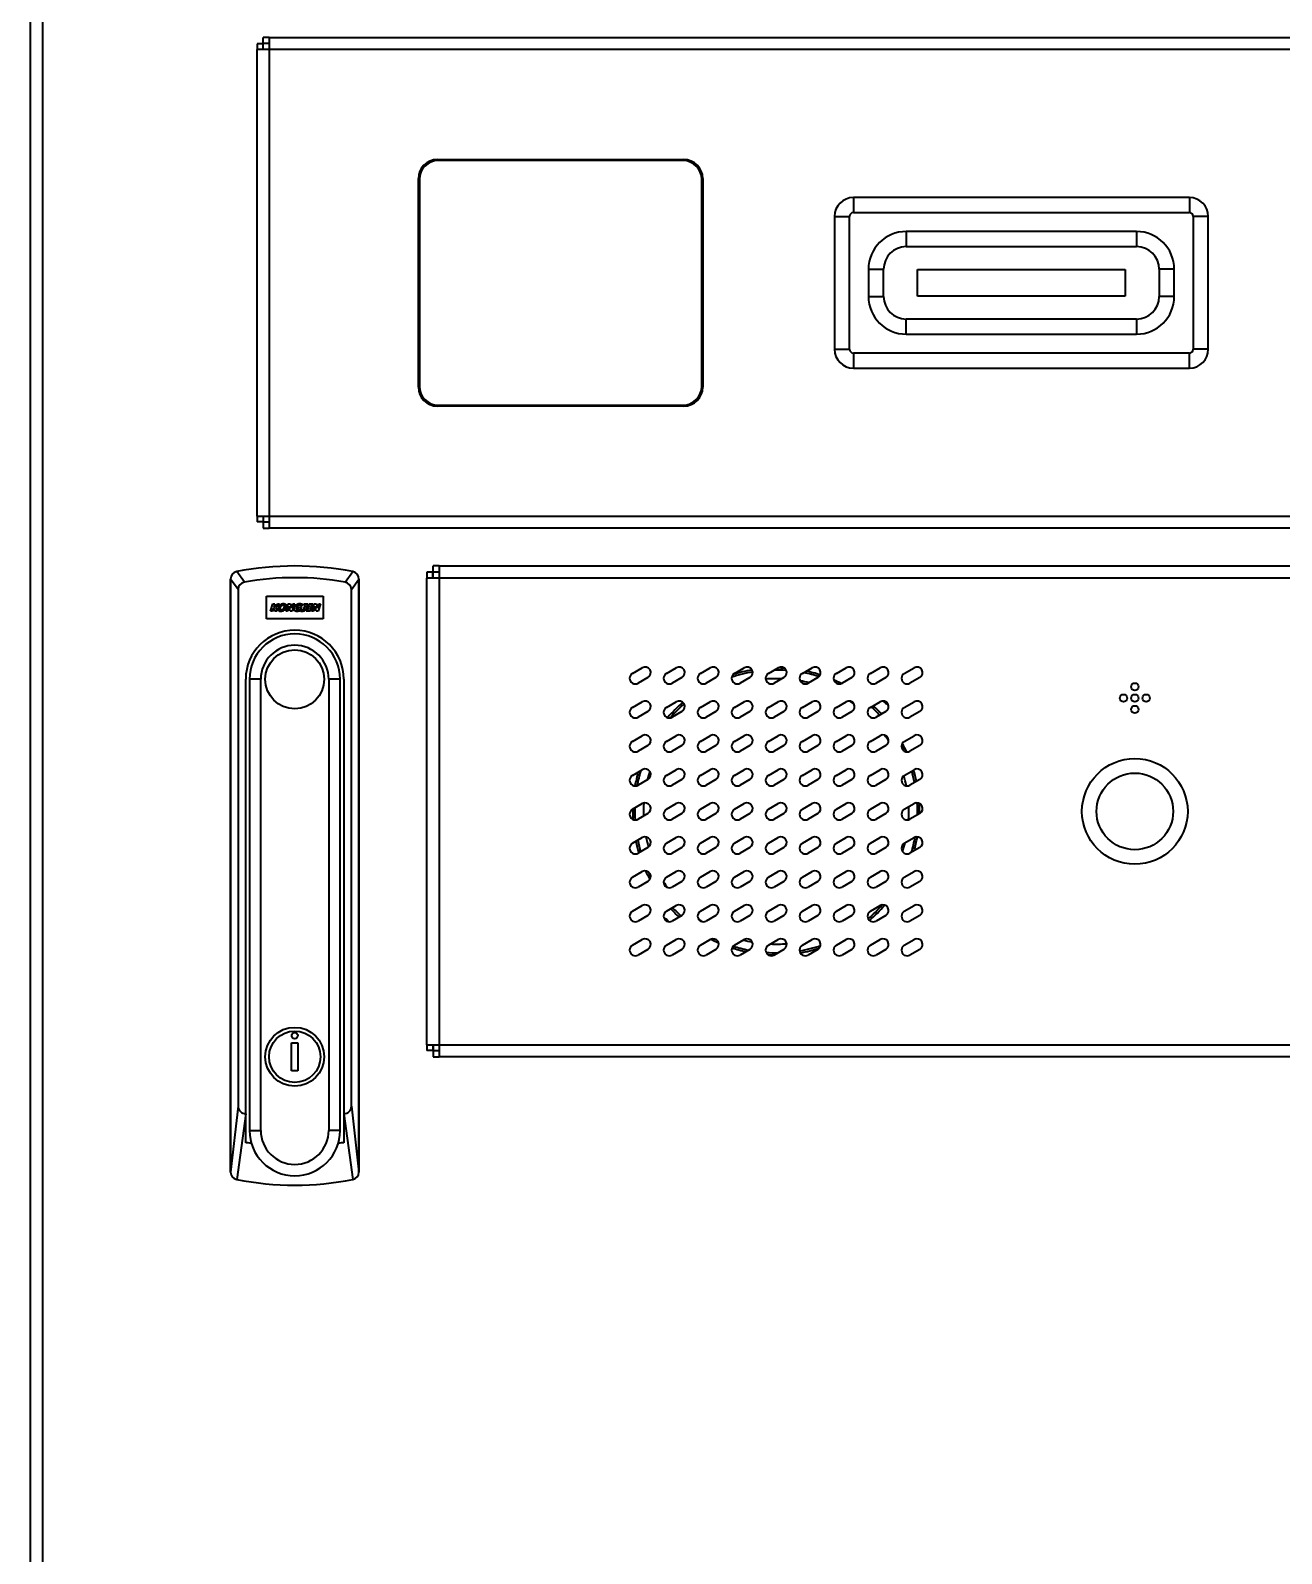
# Model space of a CAD drawing. Header units: millimetres. Extents: x 29838256 to 30236675, y -914750 to -833241.
# Drawn here: x 29876499 to 29878016, y -844442 to -842596 of the extents above; entities that cross this region are included whole.
import ezdxf

# ---------------------------------------------------------------- set-up
doc = ezdxf.new("R2010")
doc.units = ezdxf.units.MM
doc.header["$LTSCALE"] = 600
doc.header["$MEASUREMENT"] = 0
doc.layers.get('0').update_dxf_attribs({"linetype": 'CONTINUOUS'})
doc.layers.add('외형선(ISO)', color=7, linetype='CONTINUOUS', lineweight=35)
doc.layers.add('좁은 외형선(ISO)', color=7, linetype='CONTINUOUS', lineweight=35)

# ---------------------------------------------------------------- blocks, each defined once
blk = doc.blocks.new('사전무인정산장비')
at = {"layer": '외형선(ISO)'}
for p, q in [((3353.26, 1689.49), (3353.26, 2878.09)), ((3416.46, 2481.29), (3414.93, 2481.29)), ((3414.93, 2479.69), (3414.93, 2481.29)), ((3416.46, 2481.29), (3416.46, 2478.09)), ((3416.46, 2481.29), (3830.06, 2481.29)), ((3413.26, 2479.62), (3413.26, 2478.09)), ((3414.86, 2479.62), (3413.26, 2479.62)), ((3416.46, 2478.09), (3413.26, 2478.09)), ((3413.26, 2354.49), (3413.26, 2478.09)), ((3414.86, 2478.09), (3414.86, 2479.62)), ((3416.46, 2479.69), (3414.93, 2479.69)), ((3414.93, 2478.09), (3414.93, 2479.69)), ((3461.01, 2448.94), (3526.31, 2448.94)), ((3526.06, 2448.69), (3461.26, 2448.69)), ((3456.01, 2388.64), (3456.01, 2443.94)), ((3456.26, 2443.69), (3456.26, 2388.89)), ((3531.06, 2388.89), (3531.06, 2443.69)), ((3531.31, 2443.94), (3531.31, 2388.64)), ((3660.21, 2438.89), (3571.21, 2438.89)), ((3566.21, 2433.89), (3566.21, 2398.69)), ((3570.21, 2398.69), (3570.21, 2433.89)), ((3571.21, 2434.89), (3660.21, 2434.89)), ((3661.21, 2433.89), (3661.21, 2398.69)), ((3665.21, 2398.69), (3665.21, 2433.89)), ((3646.21, 2429.89), (3585.21, 2429.89)), ((3585.21, 2425.89), (3646.21, 2425.89)), ((3575.21, 2419.89), (3575.21, 2412.69)), ((3579.21, 2412.69), (3579.21, 2419.89)), ((3588.21, 2412.79), (3588.21, 2419.79)), ((3588.21, 2419.79), (3643.21, 2419.79)), ((3643.21, 2419.79), (3643.21, 2412.79)), ((3652.21, 2419.89), (3652.21, 2412.69)), ((3656.21, 2412.69), (3656.21, 2419.89)), ((3643.21, 2412.79), (3588.21, 2412.79)), ((3646.21, 2406.69), (3585.21, 2406.69)), ((3585.21, 2402.69), (3646.21, 2402.69)), ((3660.21, 2397.69), (3571.21, 2397.69)), ((3571.21, 2393.69), (3660.21, 2393.69)), ((3526.31, 2383.64), (3461.01, 2383.64)), ((3461.26, 2383.89), (3526.06, 2383.89)), ((3413.26, 2354.49), (3413.26, 2352.96)), ((3413.26, 2354.49), (3416.46, 2354.49)), ((3414.86, 2352.96), (3413.26, 2352.96)), ((3414.86, 2354.49), (3414.86, 2352.96)), ((3414.93, 2354.49), (3414.93, 2352.89)), ((3416.46, 2352.89), (3414.93, 2352.89)), ((3414.93, 2352.89), (3414.93, 2351.29)), ((3416.46, 2354.49), (3416.46, 2351.29)), ((3414.93, 2351.29), (3416.46, 2351.29)), ((3830.06, 2351.29), (3416.46, 2351.29)), ((3461.46, 2341.29), (3459.93, 2341.29)), ((3459.93, 2339.69), (3459.93, 2341.29)), ((3461.46, 2341.29), (3461.46, 2338.09)), ((3461.46, 2341.29), (3830.06, 2341.29)), ((3406.26, 2180.75), (3406.26, 2337.84)), ((3406.26, 2337.84), (3406.26, 2180.75)), ((3440.26, 2337.84), (3440.26, 2180.75)), ((3440.26, 2180.75), (3440.26, 2337.84)), ((3458.26, 2339.62), (3458.26, 2338.09)), ((3459.86, 2339.62), (3458.26, 2339.62)), ((3461.46, 2338.09), (3458.26, 2338.09)), ((3458.26, 2214.49), (3458.26, 2338.09)), ((3459.86, 2338.09), (3459.86, 2339.62)), ((3461.46, 2339.69), (3459.93, 2339.69)), ((3459.93, 2338.09), (3459.93, 2339.69)), ((3408.26, 2335.05), (3408.26, 2198.19)), ((3415.76, 2327.29), (3415.76, 2333.29)), ((3415.76, 2333.29), (3430.76, 2333.29)), ((3430.76, 2333.29), (3430.76, 2327.29)), ((3438.26, 2198.19), (3438.26, 2335.05)), ((3416.81, 2329.29), (3417.49, 2331.29)), ((3417.32, 2329.29), (3416.81, 2329.29)), ((3417.55, 2329.97), (3417.32, 2329.29)), ((3417.49, 2331.29), (3418, 2331.29)), ((3417.69, 2330.1), (3417.55, 2329.97)), ((3417.69, 2330.4), (3418.64, 2331.29)), ((3418, 2331.29), (3417.69, 2330.4)), ((3417.96, 2329.29), (3417.69, 2330.1)), ((3418.57, 2329.29), (3417.96, 2329.29)), ((3419.22, 2331.29), (3418.19, 2330.36)), ((3418.19, 2330.36), (3418.57, 2329.29)), ((3418.64, 2331.29), (3419.22, 2331.29)), ((3420.85, 2329.29), (3421.53, 2331.29)), ((3421.31, 2329.29), (3420.85, 2329.29)), ((3421.78, 2330.69), (3421.31, 2329.29)), ((3421.53, 2331.29), (3422.14, 2331.29)), ((3422.08, 2329.29), (3421.78, 2330.69)), ((3422.56, 2329.29), (3422.08, 2329.29)), ((3422.14, 2331.29), (3422.39, 2330.15)), ((3422.39, 2330.15), (3422.78, 2331.29)), ((3423.24, 2331.29), (3422.56, 2329.29)), ((3422.78, 2331.29), (3423.24, 2331.29)), ((3424.01, 2330.02), (3424.14, 2330.39)), ((3424.4, 2330.02), (3424.01, 2330.02)), ((3424.14, 2330.39), (3425.01, 2330.39)), ((3424.26, 2329.62), (3424.4, 2330.02)), ((3425.01, 2330.39), (3424.68, 2329.41)), ((3424.82, 2329.3), (3424.96, 2329.7)), ((3424.96, 2329.7), (3425, 2329.7)), ((3425.1, 2330.68), (3425.06, 2330.68)), ((3425.26, 2331.15), (3425.1, 2330.68)), ((3425.6, 2330.93), (3425.72, 2331.29)), ((3426.06, 2330.93), (3425.6, 2330.93)), ((3425.72, 2331.29), (3426.68, 2331.29)), ((3425.79, 2330.13), (3426.06, 2330.93)), ((3426.68, 2331.29), (3426.2, 2329.88)), ((3426.31, 2329.29), (3426.43, 2329.64)), ((3427.39, 2329.29), (3426.31, 2329.29)), ((3426.43, 2329.64), (3426.72, 2329.64)), ((3426.72, 2329.64), (3427.16, 2330.94)), ((3426.87, 2330.94), (3426.99, 2331.29)), ((3427.16, 2330.94), (3426.87, 2330.94)), ((3426.99, 2331.29), (3428.07, 2331.29)), ((3427.66, 2330.94), (3427.22, 2329.64)), ((3427.22, 2329.64), (3427.51, 2329.64)), ((3427.51, 2329.64), (3427.39, 2329.29)), ((3427.95, 2330.94), (3427.66, 2330.94)), ((3427.72, 2329.29), (3428.4, 2331.29)), ((3428.18, 2329.29), (3427.72, 2329.29)), ((3428.07, 2331.29), (3427.95, 2330.94)), ((3428.65, 2330.69), (3428.18, 2329.29)), ((3428.4, 2331.29), (3429.02, 2331.29)), ((3428.95, 2329.29), (3428.65, 2330.69)), ((3429.44, 2329.29), (3428.95, 2329.29)), ((3429.02, 2331.29), (3429.27, 2330.15)), ((3429.27, 2330.15), (3429.66, 2331.29)), ((3430.11, 2331.29), (3429.44, 2329.29)), ((3429.66, 2331.29), (3430.11, 2331.29)), ((3430.76, 2327.29), (3415.76, 2327.29)), ((3512.71, 2312.84), (3515.31, 2314.34)), ((3516.81, 2311.74), (3514.21, 2310.24)), ((3521.71, 2312.84), (3524.31, 2314.34)), ((3525.81, 2311.74), (3523.21, 2310.24)), ((3530.71, 2312.84), (3533.31, 2314.34)), ((3534.81, 2311.74), (3532.21, 2310.24)), ((3539.71, 2312.84), (3542.31, 2314.34)), ((3543.81, 2311.74), (3541.21, 2310.24)), ((3548.71, 2312.84), (3551.31, 2314.34)), ((3552.81, 2311.74), (3550.21, 2310.24)), ((3557.71, 2312.84), (3560.31, 2314.34)), ((3561.81, 2311.74), (3559.21, 2310.24)), ((3566.71, 2312.84), (3569.31, 2314.34)), ((3570.81, 2311.74), (3568.21, 2310.24)), ((3575.71, 2312.84), (3578.31, 2314.34)), ((3579.81, 2311.74), (3577.21, 2310.24)), ((3584.71, 2312.84), (3587.31, 2314.34)), ((3588.81, 2311.74), (3586.21, 2310.24)), ((3410.26, 2196.19), (3410.26, 2311.29)), ((3411.26, 2311.29), (3411.26, 2191.79)), ((3435.26, 2191.79), (3435.26, 2311.29)), ((3436.26, 2311.29), (3436.26, 2196.19)), ((3512.71, 2303.84), (3515.31, 2305.34)), ((3521.71, 2303.84), (3524.31, 2305.34)), ((3530.71, 2303.84), (3533.31, 2305.34)), ((3539.71, 2303.84), (3542.31, 2305.34)), ((3548.71, 2303.84), (3551.31, 2305.34)), ((3557.71, 2303.84), (3560.31, 2305.34)), ((3566.71, 2303.84), (3569.31, 2305.34)), ((3575.71, 2303.84), (3578.31, 2305.34)), ((3584.71, 2303.84), (3587.31, 2305.34)), ((3516.81, 2302.74), (3514.21, 2301.24)), ((3525.81, 2302.74), (3523.21, 2301.24)), ((3534.81, 2302.74), (3532.21, 2301.24)), ((3543.81, 2302.74), (3541.21, 2301.24)), ((3552.81, 2302.74), (3550.21, 2301.24)), ((3561.81, 2302.74), (3559.21, 2301.24)), ((3570.81, 2302.74), (3568.21, 2301.24)), ((3579.81, 2302.74), (3577.21, 2301.24)), ((3588.81, 2302.74), (3586.21, 2301.24)), ((3512.71, 2294.84), (3515.31, 2296.34)), ((3521.71, 2294.84), (3524.31, 2296.34)), ((3530.71, 2294.84), (3533.31, 2296.34)), ((3539.71, 2294.84), (3542.31, 2296.34)), ((3548.71, 2294.84), (3551.31, 2296.34)), ((3557.71, 2294.84), (3560.31, 2296.34)), ((3566.71, 2294.84), (3569.31, 2296.34)), ((3575.71, 2294.84), (3578.31, 2296.34)), ((3584.71, 2294.84), (3587.31, 2296.34)), ((3516.81, 2293.74), (3514.21, 2292.24)), ((3525.81, 2293.74), (3523.21, 2292.24)), ((3534.81, 2293.74), (3532.21, 2292.24)), ((3543.81, 2293.74), (3541.21, 2292.24)), ((3552.81, 2293.74), (3550.21, 2292.24)), ((3561.81, 2293.74), (3559.21, 2292.24)), ((3570.81, 2293.74), (3568.21, 2292.24)), ((3579.81, 2293.74), (3577.21, 2292.24)), ((3588.81, 2293.74), (3586.21, 2292.24)), ((3512.71, 2285.84), (3515.31, 2287.34)), ((3516.81, 2284.74), (3514.21, 2283.24)), ((3521.71, 2285.84), (3524.31, 2287.34)), ((3525.81, 2284.74), (3523.21, 2283.24)), ((3530.71, 2285.84), (3533.31, 2287.34)), ((3534.81, 2284.74), (3532.21, 2283.24)), ((3539.71, 2285.84), (3542.31, 2287.34)), ((3543.81, 2284.74), (3541.21, 2283.24)), ((3548.71, 2285.84), (3551.31, 2287.34)), ((3552.81, 2284.74), (3550.21, 2283.24)), ((3557.71, 2285.84), (3560.31, 2287.34)), ((3561.81, 2284.74), (3559.21, 2283.24)), ((3566.71, 2285.84), (3569.31, 2287.34)), ((3570.81, 2284.74), (3568.21, 2283.24)), ((3575.71, 2285.84), (3578.31, 2287.34)), ((3579.81, 2284.74), (3577.21, 2283.24)), ((3584.71, 2285.84), (3587.31, 2287.34)), ((3588.81, 2284.74), (3586.21, 2283.24)), ((3512.71, 2276.84), (3515.31, 2278.34)), ((3516.81, 2275.74), (3514.21, 2274.24)), ((3521.71, 2276.84), (3524.31, 2278.34)), ((3525.81, 2275.74), (3523.21, 2274.24)), ((3530.71, 2276.84), (3533.31, 2278.34)), ((3534.81, 2275.74), (3532.21, 2274.24)), ((3539.71, 2276.84), (3542.31, 2278.34)), ((3543.81, 2275.74), (3541.21, 2274.24)), ((3548.71, 2276.84), (3551.31, 2278.34)), ((3552.81, 2275.74), (3550.21, 2274.24)), ((3557.71, 2276.84), (3560.31, 2278.34)), ((3561.81, 2275.74), (3559.21, 2274.24)), ((3566.71, 2276.84), (3569.31, 2278.34)), ((3570.81, 2275.74), (3568.21, 2274.24)), ((3575.71, 2276.84), (3578.31, 2278.34)), ((3579.81, 2275.74), (3577.21, 2274.24)), ((3584.71, 2276.84), (3587.31, 2278.34)), ((3588.81, 2275.74), (3586.21, 2274.24)), ((3512.71, 2267.84), (3515.31, 2269.34)), ((3521.71, 2267.84), (3524.31, 2269.34)), ((3530.71, 2267.84), (3533.31, 2269.34)), ((3539.71, 2267.84), (3542.31, 2269.34)), ((3548.71, 2267.84), (3551.31, 2269.34)), ((3557.71, 2267.84), (3560.31, 2269.34)), ((3566.71, 2267.84), (3569.31, 2269.34)), ((3575.71, 2267.84), (3578.31, 2269.34)), ((3584.71, 2267.84), (3587.31, 2269.34)), ((3516.81, 2266.74), (3514.21, 2265.24)), ((3525.81, 2266.74), (3523.21, 2265.24)), ((3534.81, 2266.74), (3532.21, 2265.24)), ((3543.81, 2266.74), (3541.21, 2265.24)), ((3552.81, 2266.74), (3550.21, 2265.24)), ((3561.81, 2266.74), (3559.21, 2265.24)), ((3570.81, 2266.74), (3568.21, 2265.24)), ((3579.81, 2266.74), (3577.21, 2265.24)), ((3588.81, 2266.74), (3586.21, 2265.24)), ((3512.71, 2258.84), (3515.31, 2260.34)), ((3521.71, 2258.84), (3524.31, 2260.34)), ((3530.71, 2258.84), (3533.31, 2260.34)), ((3539.71, 2258.84), (3542.31, 2260.34)), ((3548.71, 2258.84), (3551.31, 2260.34)), ((3557.71, 2258.84), (3560.31, 2260.34)), ((3566.71, 2258.84), (3569.31, 2260.34)), ((3575.71, 2258.84), (3578.31, 2260.34)), ((3584.71, 2258.84), (3587.31, 2260.34)), ((3516.81, 2257.74), (3514.21, 2256.24)), ((3525.81, 2257.74), (3523.21, 2256.24)), ((3534.81, 2257.74), (3532.21, 2256.24)), ((3543.81, 2257.74), (3541.21, 2256.24)), ((3552.81, 2257.74), (3550.21, 2256.24)), ((3561.81, 2257.74), (3559.21, 2256.24)), ((3570.81, 2257.74), (3568.21, 2256.24)), ((3579.81, 2257.74), (3577.21, 2256.24)), ((3588.81, 2257.74), (3586.21, 2256.24)), ((3512.71, 2249.84), (3515.31, 2251.34)), ((3521.71, 2249.84), (3524.31, 2251.34)), ((3530.71, 2249.84), (3533.31, 2251.34)), ((3539.71, 2249.84), (3542.31, 2251.34)), ((3548.71, 2249.84), (3551.31, 2251.34)), ((3557.71, 2249.84), (3560.31, 2251.34)), ((3566.71, 2249.84), (3569.31, 2251.34)), ((3575.71, 2249.84), (3578.31, 2251.34)), ((3584.71, 2249.84), (3587.31, 2251.34)), ((3516.81, 2248.74), (3514.21, 2247.24)), ((3525.81, 2248.74), (3523.21, 2247.24)), ((3534.81, 2248.74), (3532.21, 2247.24)), ((3543.81, 2248.74), (3541.21, 2247.24)), ((3552.81, 2248.74), (3550.21, 2247.24)), ((3561.81, 2248.74), (3559.21, 2247.24)), ((3570.81, 2248.74), (3568.21, 2247.24)), ((3579.81, 2248.74), (3577.21, 2247.24)), ((3588.81, 2248.74), (3586.21, 2247.24)), ((3512.71, 2240.84), (3515.31, 2242.34)), ((3516.81, 2239.74), (3514.21, 2238.24)), ((3521.71, 2240.84), (3524.31, 2242.34)), ((3525.81, 2239.74), (3523.21, 2238.24)), ((3530.71, 2240.84), (3533.31, 2242.34)), ((3534.81, 2239.74), (3532.21, 2238.24)), ((3539.71, 2240.84), (3542.31, 2242.34)), ((3543.81, 2239.74), (3541.21, 2238.24)), ((3548.71, 2240.84), (3551.31, 2242.34)), ((3552.81, 2239.74), (3550.21, 2238.24)), ((3557.71, 2240.84), (3560.31, 2242.34)), ((3561.81, 2239.74), (3559.21, 2238.24)), ((3566.71, 2240.84), (3569.31, 2242.34)), ((3570.81, 2239.74), (3568.21, 2238.24)), ((3575.71, 2240.84), (3578.31, 2242.34)), ((3579.81, 2239.74), (3577.21, 2238.24)), ((3584.71, 2240.84), (3587.31, 2242.34)), ((3588.81, 2239.74), (3586.21, 2238.24)), ((3422.41, 2207.59), (3422.41, 2214.99)), ((3422.41, 2214.99), (3424.11, 2214.99)), ((3424.11, 2214.99), (3424.11, 2207.59)), ((3458.26, 2214.49), (3458.26, 2212.96)), ((3458.26, 2214.49), (3461.46, 2214.49)), ((3459.86, 2212.96), (3458.26, 2212.96)), ((3459.86, 2214.49), (3459.86, 2212.96)), ((3459.93, 2214.49), (3459.93, 2212.89)), ((3461.46, 2212.89), (3459.93, 2212.89)), ((3459.93, 2212.89), (3459.93, 2211.29)), ((3459.93, 2211.29), (3461.46, 2211.29)), ((3461.46, 2214.49), (3461.46, 2211.29)), ((3830.06, 2211.29), (3461.46, 2211.29)), ((3424.11, 2207.59), (3422.41, 2207.59))]:
    blk.add_line(p, q, dxfattribs=at)
for centre, radius in [((3423.26, 2311.29), 7.8), ((3645.76, 2309.29), 1), ((3642.76, 2306.29), 1), ((3645.76, 2306.29), 1), ((3645.76, 2303.29), 1), ((3648.76, 2306.29), 1), ((3645.76, 2276.29), 14), ((3645.76, 2276.29), 10.15), ((3423.26, 2211.29), 7.8), ((3423.26, 2211.29), 6.8), ((3423.26, 2216.89), 0.8)]:
    blk.add_circle(centre, radius, dxfattribs=at)
for centre, radius, start, end in [((3461.01, 2443.94), 5, 90, 180), ((3526.31, 2443.94), 5, 0, 90), ((3461.26, 2443.69), 5, 90, 180), ((3526.06, 2443.69), 5, 0, 90), ((3571.21, 2433.89), 5, 90, 180), ((3660.21, 2433.89), 5, 0, 90), ((3571.21, 2433.89), 1, 90, 180), ((3660.21, 2433.89), 1, 0, 90), ((3585.21, 2419.89), 10, 90, 180), ((3646.21, 2419.89), 10, 0, 90), ((3585.21, 2419.89), 6, 90, 180), ((3646.21, 2419.89), 6, 0, 90), ((3585.21, 2412.69), 10, 180, 270), ((3585.21, 2412.69), 6, 180, 270), ((3646.21, 2412.69), 10, 270, 0), ((3646.21, 2412.69), 6, 270, 0), ((3571.21, 2398.69), 5, 180, 270), ((3571.21, 2398.69), 1, 180, 270), ((3660.21, 2398.69), 5, 270, 0), ((3660.21, 2398.69), 1, 270, 0), ((3461.01, 2388.64), 5, 180, 270), ((3461.26, 2388.89), 5, 180, 270), ((3526.06, 2388.89), 5, 270, 0), ((3526.31, 2388.64), 5, 270, 0), ((3423.26, 2261.29), 80, 78.9125, 101.0875), ((3423.26, 2261.29), 80, 78.9125, 101.0875), ((3408.26, 2337.84), 2, 101.0875, 180), ((3408.26, 2337.84), 2, 101.0875, 180), ((3410.26, 2335.05), 2, 99.9951, 180), ((3423.26, 2261.29), 76.9, 80.0049, 99.9951), ((3436.26, 2335.05), 2, 0, 80.0049), ((3438.26, 2337.84), 2, 0, 78.9125), ((3438.26, 2337.84), 2, 0, 78.9125), ((3423.26, 2311.29), 13, 0, 180), ((3423.26, 2311.29), 12, 0, 180), ((3513.46, 2311.54), 1.5, 120, 300), ((3516.06, 2313.04), 1.5, 300, 120), ((3522.46, 2311.54), 1.5, 120, 300), ((3525.06, 2313.04), 1.5, 300, 120), ((3531.46, 2311.54), 1.5, 120, 300), ((3534.06, 2313.04), 1.5, 300, 120), ((3540.46, 2311.54), 1.5, 120, 300), ((3550.76, 2276.29), 37.45, 99.548, 108.3147), ((3550.76, 2276.29), 38, 99.6654, 107.4957), ((3543.06, 2313.04), 1.5, 300, 120), ((3549.46, 2311.54), 1.5, 120, 300), ((3550.76, 2276.29), 37.45, 85.9089, 90.7561), ((3550.76, 2276.29), 38, 86.6531, 89.3075), ((3552.06, 2313.04), 1.5, 300, 120), ((3558.46, 2311.54), 1.5, 120, 300), ((3550.76, 2276.29), 37.45, 72.3469, 78.7976), ((3550.76, 2276.29), 38, 72.1016, 77.8592), ((3561.06, 2313.04), 1.5, 300, 120), ((3567.46, 2311.54), 1.5, 120, 300), ((3570.06, 2313.04), 1.5, 300, 120), ((3576.46, 2311.54), 1.5, 120, 300), ((3579.06, 2313.04), 1.5, 300, 120), ((3585.46, 2311.54), 1.5, 120, 300), ((3588.06, 2313.04), 1.5, 300, 120), ((3550.76, 2276.29), 35.15, 87.5963, 94.5431), ((3550.76, 2276.29), 35.15, 75.7474, 79.5682), ((3550.76, 2276.29), 38, 62.9934, 66.3047), ((3513.46, 2302.54), 1.5, 120, 300), ((3516.06, 2304.04), 1.5, 300, 120), ((3522.46, 2302.54), 1.5, 120, 300), ((3550.76, 2276.29), 38, 130.5533, 139.2085), ((3550.76, 2276.29), 37.45, 130.5928, 138.604), ((3525.06, 2304.04), 1.5, 300, 120), ((3531.46, 2302.54), 1.5, 120, 300), ((3534.06, 2304.04), 1.5, 300, 120), ((3540.46, 2302.54), 1.5, 120, 300), ((3543.06, 2304.04), 1.5, 300, 120), ((3549.46, 2302.54), 1.5, 120, 300), ((3552.06, 2304.04), 1.5, 300, 120), ((3558.46, 2302.54), 1.5, 120, 300), ((3561.06, 2304.04), 1.5, 300, 120), ((3567.46, 2302.54), 1.5, 120, 300), ((3570.06, 2304.04), 1.5, 300, 120), ((3550.76, 2276.29), 35.15, 54.0922, 56.2736), ((3576.46, 2302.54), 1.5, 120, 300), ((3550.76, 2276.29), 37.45, 42.9345, 47.6946), ((3550.76, 2276.29), 38, 42.7441, 47.4302), ((3579.06, 2304.04), 1.5, 300, 120), ((3580.71, 2306.24), 1.62, 206.0841, 260.1441), ((3585.46, 2302.54), 1.5, 120, 300), ((3588.06, 2304.04), 1.5, 300, 120), ((3516.06, 2295.04), 1.5, 300, 120), ((3525.06, 2295.04), 1.5, 300, 120), ((3534.06, 2295.04), 1.5, 300, 120), ((3543.06, 2295.04), 1.5, 300, 120), ((3552.06, 2295.04), 1.5, 300, 120), ((3561.06, 2295.04), 1.5, 300, 120), ((3570.06, 2295.04), 1.5, 300, 120), ((3579.06, 2295.04), 1.5, 300, 120), ((3550.76, 2276.29), 35.15, 32.041, 35.0133), ((3588.06, 2295.04), 1.5, 300, 120), ((3513.46, 2293.54), 1.5, 120, 300), ((3550.76, 2276.29), 38, 151.0081, 152.2245), ((3522.46, 2293.54), 1.5, 120, 300), ((3531.46, 2293.54), 1.5, 120, 300), ((3540.46, 2293.54), 1.5, 120, 300), ((3549.46, 2293.54), 1.5, 120, 300), ((3558.46, 2293.54), 1.5, 120, 300), ((3567.46, 2293.54), 1.5, 120, 300), ((3576.46, 2293.54), 1.5, 120, 300), ((3585.46, 2293.54), 1.5, 120, 300), ((3550.76, 2276.29), 37.45, 25.312, 27.5524), ((3550.76, 2276.29), 38, 24.4943, 28.3701), ((3516.06, 2286.04), 1.5, 300, 120), ((3525.06, 2286.04), 1.5, 300, 120), ((3534.06, 2286.04), 1.5, 300, 120), ((3543.06, 2286.04), 1.5, 300, 120), ((3552.06, 2286.04), 1.5, 300, 120), ((3561.06, 2286.04), 1.5, 300, 120), ((3570.06, 2286.04), 1.5, 300, 120), ((3579.06, 2286.04), 1.5, 300, 120), ((3588.06, 2286.04), 1.5, 300, 120), ((3513.46, 2284.54), 1.5, 120, 300), ((3550.76, 2276.29), 38, 164.0882, 169.7634), ((3550.76, 2276.29), 37.45, 163.2126, 169.4953), ((3550.76, 2276.29), 35.15, 162.368, 166.2781), ((3522.46, 2284.54), 1.5, 120, 300), ((3531.46, 2284.54), 1.5, 120, 300), ((3540.46, 2284.54), 1.5, 120, 300), ((3549.46, 2284.54), 1.5, 120, 300), ((3558.46, 2284.54), 1.5, 120, 300), ((3567.46, 2284.54), 1.5, 120, 300), ((3576.46, 2284.54), 1.5, 120, 300), ((3585.46, 2284.54), 1.5, 120, 300), ((3550.76, 2276.29), 35.15, 11.0956, 15.6515), ((3550.76, 2276.29), 37.45, 11.7858, 16.5578), ((3550.76, 2276.29), 38, 12.0585, 16.756), ((3513.46, 2275.54), 1.5, 120, 300), ((3550.76, 2276.29), 38, 179.1256, 183.1761), ((3550.76, 2276.29), 37.45, 178.6212, 183.4409), ((3516.06, 2277.04), 1.5, 300, 120), ((3550.76, 2276.29), 35.15, 176.4099, 182.0036), ((3522.46, 2275.54), 1.5, 120, 300), ((3525.06, 2277.04), 1.5, 300, 120), ((3531.46, 2275.54), 1.5, 120, 300), ((3534.06, 2277.04), 1.5, 300, 120), ((3540.46, 2275.54), 1.5, 120, 300), ((3543.06, 2277.04), 1.5, 300, 120), ((3549.46, 2275.54), 1.5, 120, 300), ((3552.06, 2277.04), 1.5, 300, 120), ((3558.46, 2275.54), 1.5, 120, 300), ((3561.06, 2277.04), 1.5, 300, 120), ((3567.46, 2275.54), 1.5, 120, 300), ((3570.06, 2277.04), 1.5, 300, 120), ((3576.46, 2275.54), 1.5, 120, 300), ((3579.06, 2277.04), 1.5, 300, 120), ((3585.46, 2275.54), 1.5, 120, 300), ((3550.76, 2276.29), 35.15, 356.4099, 2.0036), ((3588.06, 2277.04), 1.5, 300, 120), ((3550.76, 2276.29), 37.45, 358.6212, 3.4409), ((3550.76, 2276.29), 38, 359.1256, 3.1761), ((3513.46, 2266.54), 1.5, 120, 300), ((3550.76, 2276.29), 38, 192.0585, 196.756), ((3550.76, 2276.29), 37.45, 191.7858, 196.5578), ((3516.06, 2268.04), 1.5, 300, 120), ((3550.76, 2276.29), 35.15, 191.0956, 195.6515), ((3522.46, 2266.54), 1.5, 120, 300), ((3525.06, 2268.04), 1.5, 300, 120), ((3531.46, 2266.54), 1.5, 120, 300), ((3534.06, 2268.04), 1.5, 300, 120), ((3540.46, 2266.54), 1.5, 120, 300), ((3543.06, 2268.04), 1.5, 300, 120), ((3549.46, 2266.54), 1.5, 120, 300), ((3552.06, 2268.04), 1.5, 300, 120), ((3558.46, 2266.54), 1.5, 120, 300), ((3561.06, 2268.04), 1.5, 300, 120), ((3567.46, 2266.54), 1.5, 120, 300), ((3570.06, 2268.04), 1.5, 300, 120), ((3576.46, 2266.54), 1.5, 120, 300), ((3579.06, 2268.04), 1.5, 300, 120), ((3585.46, 2266.54), 1.5, 120, 300), ((3550.76, 2276.29), 35.15, 342.368, 346.2781), ((3550.76, 2276.29), 37.45, 343.2126, 349.4953), ((3550.76, 2276.29), 38, 344.0882, 349.7634), ((3588.06, 2268.04), 1.5, 300, 120), ((3516.06, 2259.04), 1.5, 300, 120), ((3550.76, 2276.29), 38, 204.4943, 208.3701), ((3550.76, 2276.29), 37.45, 205.312, 207.5524), ((3525.06, 2259.04), 1.5, 300, 120), ((3534.06, 2259.04), 1.5, 300, 120), ((3543.06, 2259.04), 1.5, 300, 120), ((3552.06, 2259.04), 1.5, 300, 120), ((3561.06, 2259.04), 1.5, 300, 120), ((3570.06, 2259.04), 1.5, 300, 120), ((3579.06, 2259.04), 1.5, 300, 120), ((3588.06, 2259.04), 1.5, 300, 120), ((3513.46, 2257.54), 1.5, 120, 300), ((3522.46, 2257.54), 1.5, 120, 300), ((3550.76, 2276.29), 35.15, 212.041, 215.0133), ((3531.46, 2257.54), 1.5, 120, 300), ((3540.46, 2257.54), 1.5, 120, 300), ((3549.46, 2257.54), 1.5, 120, 300), ((3558.46, 2257.54), 1.5, 120, 300), ((3567.46, 2257.54), 1.5, 120, 300), ((3576.46, 2257.54), 1.5, 120, 300), ((3585.46, 2257.54), 1.5, 120, 300), ((3550.76, 2276.29), 38, 331.0081, 332.2245), ((3516.06, 2250.04), 1.5, 300, 120), ((3525.06, 2250.04), 1.5, 300, 120), ((3534.06, 2250.04), 1.5, 300, 120), ((3543.06, 2250.04), 1.5, 300, 120), ((3552.06, 2250.04), 1.5, 300, 120), ((3561.06, 2250.04), 1.5, 300, 120), ((3570.06, 2250.04), 1.5, 300, 120), ((3550.76, 2276.29), 37.45, 310.5928, 318.604), ((3550.76, 2276.29), 38, 310.5533, 319.2085), ((3579.06, 2250.04), 1.5, 300, 120), ((3588.06, 2250.04), 1.5, 300, 120), ((3513.46, 2248.54), 1.5, 120, 300), ((3522.46, 2248.54), 1.5, 120, 300), ((3520.81, 2246.34), 1.62, 26.0841, 80.1441), ((3550.76, 2276.29), 38, 222.7441, 227.4302), ((3550.76, 2276.29), 37.45, 222.9345, 227.6946), ((3531.46, 2248.54), 1.5, 120, 300), ((3550.76, 2276.29), 35.15, 234.0922, 236.2736), ((3540.46, 2248.54), 1.5, 120, 300), ((3549.46, 2248.54), 1.5, 120, 300), ((3558.46, 2248.54), 1.5, 120, 300), ((3567.46, 2248.54), 1.5, 120, 300), ((3576.46, 2248.54), 1.5, 120, 300), ((3585.46, 2248.54), 1.5, 120, 300), ((3513.46, 2239.54), 1.5, 120, 300), ((3516.06, 2241.04), 1.5, 300, 120), ((3522.46, 2239.54), 1.5, 120, 300), ((3525.06, 2241.04), 1.5, 300, 120), ((3531.46, 2239.54), 1.5, 120, 300), ((3534.06, 2241.04), 1.5, 300, 120), ((3550.76, 2276.29), 38, 242.9934, 246.3047), ((3540.46, 2239.54), 1.5, 120, 300), ((3550.76, 2276.29), 38, 252.1016, 257.8592), ((3550.76, 2276.29), 37.45, 252.3469, 258.7976), ((3550.76, 2276.29), 35.15, 255.7474, 259.5682), ((3543.06, 2241.04), 1.5, 300, 120), ((3549.46, 2239.54), 1.5, 120, 300), ((3550.76, 2276.29), 35.15, 267.5963, 274.5431), ((3552.06, 2241.04), 1.5, 300, 120), ((3558.46, 2239.54), 1.5, 120, 300), ((3550.76, 2276.29), 37.45, 279.548, 288.3147), ((3550.76, 2276.29), 38, 279.6654, 287.4957), ((3561.06, 2241.04), 1.5, 300, 120), ((3567.46, 2239.54), 1.5, 120, 300), ((3570.06, 2241.04), 1.5, 300, 120), ((3576.46, 2239.54), 1.5, 120, 300), ((3579.06, 2241.04), 1.5, 300, 120), ((3585.46, 2239.54), 1.5, 120, 300), ((3588.06, 2241.04), 1.5, 300, 120), ((3550.76, 2276.29), 37.45, 265.9089, 270.7561), ((3550.76, 2276.29), 38, 266.6531, 269.3075), ((3410.26, 2198.19), 2, 180, 270), ((3436.26, 2198.19), 2, 270, 0), ((3423.26, 2191.79), 12, 180, 0), ((3408.26, 2180.75), 2, 180, 258.9125), ((3408.26, 2180.75), 2, 180, 258.9125), ((3423.26, 2257.29), 80, 258.9125, 281.0875), ((3423.26, 2257.29), 80, 258.9125, 281.0875), ((3438.26, 2180.75), 2, 281.0875, 0), ((3438.26, 2180.75), 2, 281.0875, 0)]:
    blk.add_arc(centre, radius, start, end, dxfattribs=at)
for points, degree in [([(3419.57, 2329.25), (3419.11, 2329.25), (3418.79, 2329.81), (3418.95, 2330.29)], 2), ([(3418.95, 2330.29), (3419.12, 2330.77), (3419.82, 2331.33), (3420.28, 2331.33)], 2), ([(3419.43, 2329.78), (3419.4, 2329.86), (3419.41, 2330.11), (3419.47, 2330.29)], 2), ([(3419.7, 2329.63), (3419.61, 2329.63), (3419.47, 2329.7), (3419.43, 2329.78)], 2), ([(3419.47, 2330.29), (3419.53, 2330.47), (3419.7, 2330.73), (3419.79, 2330.81)], 2), ([(3420.89, 2330.29), (3420.73, 2329.81), (3420.02, 2329.25), (3419.57, 2329.25)], 2), ([(3420.07, 2329.78), (3419.98, 2329.7), (3419.79, 2329.63), (3419.7, 2329.63)], 2), ([(3419.79, 2330.81), (3419.88, 2330.89), (3420.06, 2330.96), (3420.15, 2330.96)], 2), ([(3420.37, 2330.29), (3420.31, 2330.1), (3420.16, 2329.87), (3420.07, 2329.78)], 2), ([(3420.15, 2330.96), (3420.24, 2330.96), (3420.37, 2330.88), (3420.41, 2330.8)], 2), ([(3420.28, 2331.33), (3420.73, 2331.33), (3421.05, 2330.78), (3420.89, 2330.29)], 2), ([(3420.41, 2330.8), (3420.45, 2330.72), (3420.43, 2330.47), (3420.37, 2330.29)], 2), ([(3423.87, 2329.25), (3423.4, 2329.25), (3423.02, 2329.79), (3423.19, 2330.29)], 2), ([(3423.19, 2330.29), (3423.35, 2330.76), (3424.1, 2331.33), (3424.59, 2331.33)], 2), ([(3423.71, 2330.3), (3423.59, 2329.95), (3423.83, 2329.62), (3424.14, 2329.62)], 2), ([(3424.05, 2330.79), (3423.95, 2330.71), (3423.77, 2330.47), (3423.71, 2330.3)], 2), ([(3424.68, 2329.41), (3424.53, 2329.35), (3424.07, 2329.25), (3423.87, 2329.25)], 2), ([(3424.53, 2330.96), (3424.4, 2330.96), (3424.16, 2330.88), (3424.05, 2330.79)], 2), ([(3424.14, 2329.62), (3424.16, 2329.62), (3424.24, 2329.62), (3424.26, 2329.62)], 2), ([(3424.88, 2330.85), (3424.82, 2330.9), (3424.64, 2330.96), (3424.53, 2330.96)], 2), ([(3424.59, 2331.33), (3424.84, 2331.33), (3425.12, 2331.23), (3425.26, 2331.15)], 2), ([(3425.26, 2329.26), (3425.13, 2329.26), (3424.9, 2329.28), (3424.82, 2329.3)], 2), ([(3425.06, 2330.68), (3425.03, 2330.71), (3424.93, 2330.82), (3424.88, 2330.85)], 2), ([(3425, 2329.7), (3425.06, 2329.68), (3425.17, 2329.64), (3425.28, 2329.64)], 2), ([(3425.88, 2329.44), (3425.74, 2329.35), (3425.44, 2329.26), (3425.26, 2329.26)], 2), ([(3425.28, 2329.64), (3425.41, 2329.64), (3425.58, 2329.71), (3425.63, 2329.78)], 2), ([(3425.63, 2329.78), (3425.68, 2329.85), (3425.75, 2330.02), (3425.79, 2330.13)], 2), ([(3426.2, 2329.88), (3426.16, 2329.75), (3425.99, 2329.52), (3425.88, 2329.44)], 2), ([(3411.74, 2188.41), (3411.19, 2188.46), (3410.69, 2188.5), (3410.26, 2188.53)], 3), ([(3436.26, 2188.53), (3435.82, 2188.5), (3435.33, 2188.46), (3434.77, 2188.41)], 3)]:
    blk.add_open_spline(points, degree=degree, dxfattribs=at)
for points, knots in [([(3410.26, 2188.53), (3410.26, 2189.71), (3410.26, 2190.89), (3410.26, 2193.12), (3410.26, 2194.17), (3410.26, 2195.55), (3410.26, 2195.86), (3410.26, 2196.19)], [-0.9526322, -0.9526322, -0.9526322, -0.9526322, -0.5145833, -0.5145833, -0.1199067, -0.1199067, 0, 0, 0, 0]), ([(3436.26, 2196.19), (3436.26, 2195.72), (3436.26, 2195.29), (3436.26, 2192.73), (3436.26, 2190.63), (3436.26, 2188.53)], [-0.9971164, -0.9971164, -0.9971164, -0.9971164, -0.8360765, -0.8360765, -0.088278, -0.088278, -0.088278, -0.088278])]:
    blk.add_open_spline(points, degree=3, knots=knots, dxfattribs=at)
at = {"layer": '좁은 외형선(ISO)'}
for p, q in [((3356.46, 2878.09), (3356.46, 1689.49)), ((3416.46, 2478.09), (3416.46, 2354.49)), ((3830.06, 2478.09), (3416.46, 2478.09)), ((3571.21, 2438.89), (3571.21, 2434.89)), ((3660.21, 2438.89), (3660.21, 2434.89)), ((3566.21, 2433.89), (3570.21, 2433.89)), ((3665.21, 2433.89), (3661.21, 2433.89)), ((3585.21, 2429.89), (3585.21, 2425.89)), ((3646.21, 2429.89), (3646.21, 2425.89)), ((3575.21, 2419.89), (3579.21, 2419.89)), ((3656.21, 2419.89), (3652.21, 2419.89)), ((3575.21, 2412.69), (3579.21, 2412.69)), ((3656.21, 2412.69), (3652.21, 2412.69)), ((3585.21, 2402.69), (3585.21, 2406.69)), ((3646.21, 2406.69), (3646.21, 2402.69)), ((3566.21, 2398.69), (3570.21, 2398.69)), ((3571.21, 2397.69), (3571.21, 2393.69)), ((3660.21, 2393.69), (3660.21, 2397.69)), ((3665.21, 2398.69), (3661.21, 2398.69)), ((3416.46, 2354.49), (3830.06, 2354.49)), ((3408.26, 2335.05), (3406.26, 2337.84)), ((3409.91, 2337.02), (3407.87, 2339.8)), ((3436.6, 2337.02), (3438.64, 2339.8)), ((3438.26, 2335.05), (3440.26, 2337.84)), ((3461.46, 2338.09), (3461.46, 2214.49)), ((3830.06, 2338.09), (3461.46, 2338.09)), ((3414.26, 2311.29), (3411.26, 2311.29)), ((3414.26, 2191.79), (3414.26, 2311.29)), ((3432.26, 2311.29), (3432.26, 2191.79)), ((3435.26, 2311.29), (3432.26, 2311.29)), ((3461.46, 2214.49), (3830.06, 2214.49)), ((3408.26, 2198.19), (3406.26, 2180.75)), ((3410.26, 2196.19), (3407.87, 2178.78)), ((3436.26, 2196.19), (3438.64, 2178.78)), ((3438.26, 2198.19), (3440.26, 2180.75)), ((3411.26, 2191.79), (3414.26, 2191.79)), ((3435.26, 2191.79), (3432.26, 2191.79))]:
    blk.add_line(p, q, dxfattribs=at)
for centre, start, end in [((3423.26, 2311.29), 0, 180), ((3423.26, 2191.79), 180, 0)]:
    blk.add_arc(centre, 9, start, end, dxfattribs=at)

msp = doc.modelspace()

# ---------------------------------------------------------------- block references
at = {"xscale": 4.5769311621346, "yscale": 4.5769311621346, "zscale": 4.5769311621346}
msp.add_blockref('사전무인정산장비', (29861151.5, -853960.9), dxfattribs=at)

doc.saveas('drawing.dxf')
